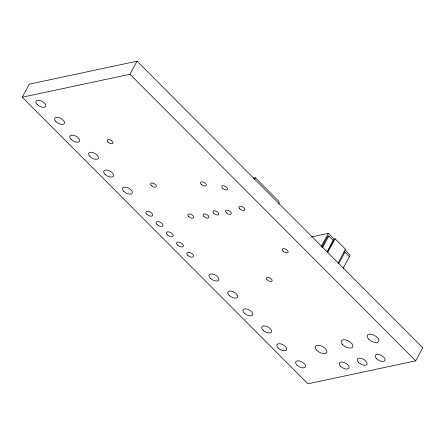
<?xml version="1.0" encoding="UTF-8"?>
<svg xmlns="http://www.w3.org/2000/svg" width="445" height="445" viewBox="0 0 445 445"><rect width="100%" height="100%" fill="white"/><g stroke="black" fill="none" stroke-linecap="round" stroke-linejoin="round"><path stroke-width="0.67" d="M278.748 204.16L279.143 201.624L255.341 177.75L253.305 178.184M22.25 97.227L29.292 84.15L137.032 61.193L422.75 347.773L415.708 360.851L307.968 383.807L22.25 97.227L129.996 74.271L137.032 61.193M321.229 246.558L328.343 233.341L334.056 239.076L335.135 238.848L345.52 249.267L337.955 263.284M321.852 247.136L327.72 236.234L328.794 236.006L333.299 240.523L327.092 252.054M322.586 247.537L328.794 236.006M327.264 251.686L334.056 239.076M327.698 252.66L335.135 238.848M338.69 263.69L344.897 252.159L349.403 256.676M343.195 268.202L350.159 255.23L344.92 249.973M254.256 179.346L255.341 177.75M311.411 236.951L328.343 233.341M343.824 252.387L344.897 252.159M129.996 74.271L415.708 360.851M283.109 251.175A3.226 1.635 28.3 0 0 288.06 252.27A3.226 1.635 28.3 0 0 284.516 248.722A3.226 1.635 28.3 0 0 283.109 251.175M107.99 142.133A3.226 1.635 28.3 0 0 112.947 143.229A3.226 1.635 28.3 0 0 109.403 139.68A3.226 1.635 28.3 0 0 107.99 142.133M151.283 185.554A3.226 1.635 28.3 0 0 156.234 186.65A3.226 1.635 28.3 0 0 152.691 183.101A3.226 1.635 28.3 0 0 151.283 185.554M188.702 216.537A3.226 1.635 28.3 0 0 193.658 217.638A3.226 1.635 28.3 0 0 190.115 214.084A3.226 1.635 28.3 0 0 188.702 216.537M239.788 208.811A3.226 1.635 28.3 0 0 244.739 209.912A3.226 1.635 28.3 0 0 241.196 206.358A3.226 1.635 28.3 0 0 239.788 208.811M203.871 216.465A3.226 1.635 28.3 0 0 208.822 217.561A3.226 1.635 28.3 0 0 205.284 214.012A3.226 1.635 28.3 0 0 203.871 216.465M210.352 278.253A5.468 2.765 28.3 0 0 218.74 280.116A5.468 2.765 28.3 0 0 212.743 274.098A5.468 2.765 28.3 0 0 210.352 278.253M229.147 295.341A5.468 2.765 28.3 0 0 237.535 297.204A5.468 2.765 28.3 0 0 231.534 291.186A5.468 2.765 28.3 0 0 229.147 295.341M244.288 313.135A5.468 2.765 28.3 0 0 252.671 314.993A5.468 2.765 28.3 0 0 246.675 308.975A5.468 2.765 28.3 0 0 244.288 313.135M263.084 330.218A5.468 2.765 28.3 0 0 271.472 332.081A5.468 2.765 28.3 0 0 265.476 326.063A5.468 2.765 28.3 0 0 263.084 330.218M278.225 348.007A5.468 2.765 28.3 0 0 286.613 349.87A5.468 2.765 28.3 0 0 280.611 343.851A5.468 2.765 28.3 0 0 278.225 348.007M297.026 365.1A5.468 2.765 28.3 0 0 305.409 366.964A5.468 2.765 28.3 0 0 299.413 360.945A5.468 2.765 28.3 0 0 297.026 365.1M37.191 104.575A5.468 2.765 28.3 0 0 45.579 106.433A5.468 2.765 28.3 0 0 39.583 100.414A5.468 2.765 28.3 0 0 37.191 104.575M55.987 121.657A5.468 2.765 28.3 0 0 64.375 123.521A5.468 2.765 28.3 0 0 58.373 117.502A5.468 2.765 28.3 0 0 55.987 121.657M71.128 139.452A5.468 2.765 28.3 0 0 79.51 141.31A5.468 2.765 28.3 0 0 73.514 135.297A5.468 2.765 28.3 0 0 71.128 139.452M89.923 156.534A5.468 2.765 28.3 0 0 98.312 158.398A5.468 2.765 28.3 0 0 92.315 152.379A5.468 2.765 28.3 0 0 89.923 156.534M105.064 174.323A5.468 2.765 28.3 0 0 113.453 176.187A5.468 2.765 28.3 0 0 107.451 170.168A5.468 2.765 28.3 0 0 105.064 174.323M123.866 191.422A5.468 2.765 28.3 0 0 132.248 193.28A5.468 2.765 28.3 0 0 126.252 187.262A5.468 2.765 28.3 0 0 123.866 191.422M376.526 358.67A5.468 2.765 28.3 0 0 384.908 360.528A5.468 2.765 28.3 0 0 378.912 354.515A5.468 2.765 28.3 0 0 376.526 358.67M358.564 362.497A5.468 2.765 28.3 0 0 366.953 364.355A5.468 2.765 28.3 0 0 360.956 358.336A5.468 2.765 28.3 0 0 358.564 362.497M340.609 366.318A5.468 2.765 28.3 0 0 348.997 368.182A5.468 2.765 28.3 0 0 342.995 362.163A5.468 2.765 28.3 0 0 340.609 366.318M368.794 339.257A6.458 3.265 28.3 0 0 378.701 341.454A6.458 3.265 28.3 0 0 371.614 334.351A6.458 3.265 28.3 0 0 368.794 339.257M342.789 344.797A6.458 3.265 28.3 0 0 352.696 346.994A6.458 3.265 28.3 0 0 345.609 339.891A6.458 3.265 28.3 0 0 342.789 344.797M316.79 350.337A6.458 3.265 28.3 0 0 326.691 352.535A6.458 3.265 28.3 0 0 319.61 345.431A6.458 3.265 28.3 0 0 316.79 350.337M187.734 255.302A3.766 1.908 28.3 0 0 193.514 256.581A3.766 1.908 28.3 0 0 189.381 252.437A3.766 1.908 28.3 0 0 187.734 255.302M177.511 245.045A3.766 1.908 28.3 0 0 183.284 246.324A3.766 1.908 28.3 0 0 179.151 242.18A3.766 1.908 28.3 0 0 177.511 245.045M167.281 234.788A3.766 1.908 28.3 0 0 173.061 236.072A3.766 1.908 28.3 0 0 168.928 231.923A3.766 1.908 28.3 0 0 167.281 234.788M157.057 224.53A3.766 1.908 28.3 0 0 162.837 225.815A3.766 1.908 28.3 0 0 158.704 221.666A3.766 1.908 28.3 0 0 157.057 224.53M146.833 214.273A3.766 1.908 28.3 0 0 152.607 215.558A3.766 1.908 28.3 0 0 148.474 211.408A3.766 1.908 28.3 0 0 146.833 214.273M226.288 212.743A3.226 1.635 28.3 0 0 231.239 213.839A3.226 1.635 28.3 0 0 227.695 210.285A3.226 1.635 28.3 0 0 226.288 212.743M201.273 184.38A3.226 1.635 28.3 0 0 206.224 185.476A3.226 1.635 28.3 0 0 202.686 181.922A3.226 1.635 28.3 0 0 201.273 184.38M222.567 188.263A3.226 1.635 28.3 0 0 227.517 189.364A3.226 1.635 28.3 0 0 223.974 185.81A3.226 1.635 28.3 0 0 222.567 188.263M213.778 213.3A3.226 1.635 28.3 0 0 218.734 214.401A3.226 1.635 28.3 0 0 215.191 210.847A3.226 1.635 28.3 0 0 213.778 213.3M267.072 279.861A3.226 1.635 28.3 0 0 272.029 280.956A3.226 1.635 28.3 0 0 268.485 277.402A3.226 1.635 28.3 0 0 267.072 279.861"/></g></svg>
